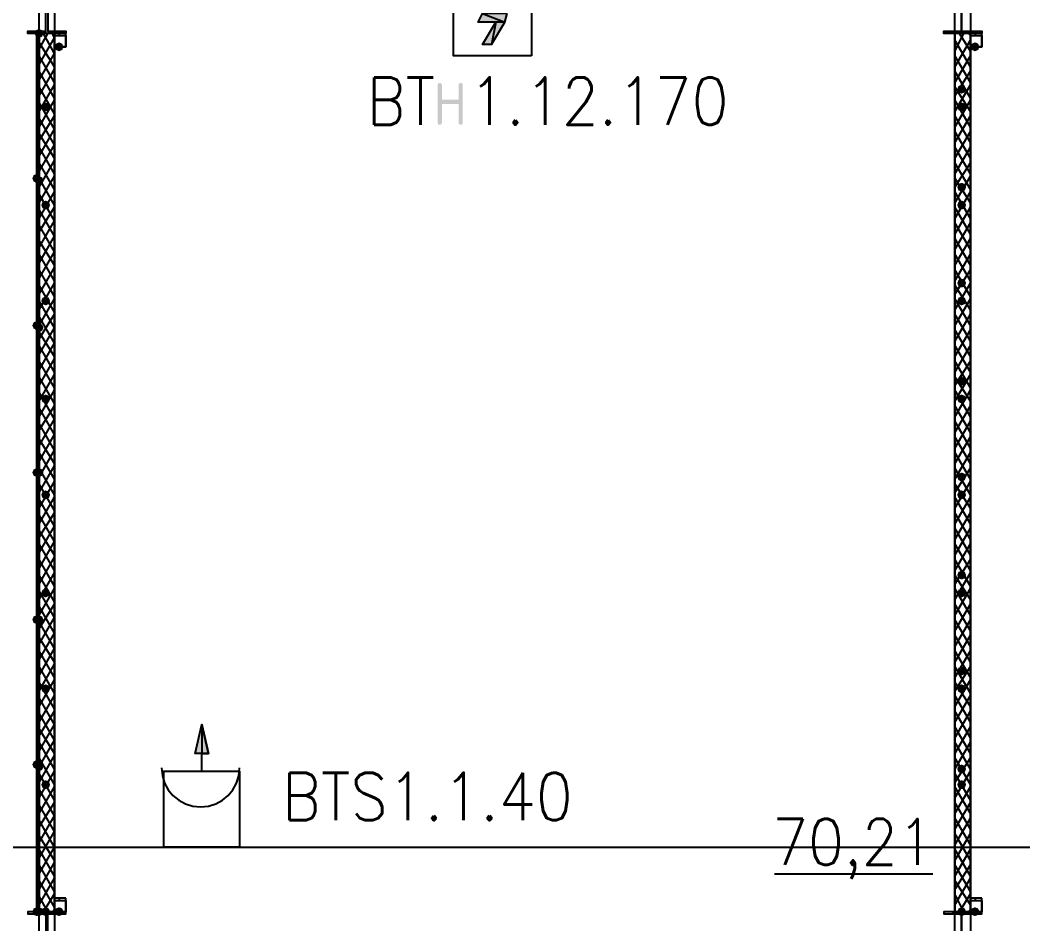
# Model space of a CAD drawing. Header units: millimetres. Extents: x 0 to 420, y 0 to 297.
# Drawn here: x 276.12 to 295.17, y 106.07 to 123.23 of the extents above; entities that cross this region are included whole.
import ezdxf

# ---------------------------------------------------------------- set-up
doc = ezdxf.new("R2010")
doc.units = ezdxf.units.MM
doc.layers.get('0').update_dxf_attribs({"linetype": 'CONTINUOUS'})
doc.styles.get("Standard").update_dxf_attribs({"font": 'STANDARD'})

msp = doc.modelspace()

# ---------------------------------------------------------------- hatches: boundary and pattern name
at = {"true_color": 0x000001}
h = msp.add_hatch(color=0, dxfattribs=at)
h.paths.add_polyline_path([(285.369001, 123.359333), (284.903334, 123.359333), (285.326667, 123.19)], flags=0)
h.paths.add_polyline_path([(284.903334, 123.359333), (285.326667, 123.19), (284.818667, 123.19)], flags=0)
h = msp.add_hatch(color=0, dxfattribs=at)
h.paths.add_polyline_path([(285.326667, 123.19), (285.157334, 123.19), (285.072667, 122.766666)], flags=0)
h.paths.add_polyline_path([(285.157334, 123.19), (285.072667, 122.766666), (284.903334, 122.766666)], flags=0)
at = {"true_color": 0x000007}
for points in [[(276.563667, 122.978333), (276.538796, 122.918538), (276.479, 122.893667), (276.419204, 122.918538), (276.394333, 122.978333), (276.419204, 123.038129), (276.479, 123.063), (276.538796, 123.038129)], [(276.944667, 122.724333), (276.919796, 122.664537), (276.86, 122.639667), (276.800204, 122.664537), (276.775333, 122.724333), (276.800204, 122.784129), (276.86, 122.809), (276.919796, 122.784129)], [(294.343667, 122.724333), (294.318796, 122.664537), (294.259, 122.639667), (294.199204, 122.664537), (294.174333, 122.724333), (294.199204, 122.784129), (294.259, 122.809), (294.318796, 122.784129)], [(284.051375, 121.282354), (284.051375, 121.998934), (284.061366, 122.028699), (284.091614, 122.038621), (284.121379, 122.028699), (284.131301, 121.998934), (284.131301, 121.720019), (284.449352, 121.720019), (284.449352, 121.998934), (284.459274, 122.028699), (284.48904, 122.038621), (284.519081, 122.028699), (284.529279, 121.998934), (284.529279, 121.282354), (284.519081, 121.252588), (284.48904, 121.242666), (284.459274, 121.252588), (284.449352, 121.282354), (284.449352, 121.640644), (284.131301, 121.640644), (284.131301, 121.282354), (284.121379, 121.252588), (284.091614, 121.242666), (284.061366, 121.252588)], [(294.089667, 121.92), (294.064796, 121.860204), (294.005, 121.835333), (293.945204, 121.860204), (293.920333, 121.92), (293.945204, 121.979796), (294.005, 122.004667), (294.064796, 121.979796)], [(276.690667, 121.581333), (276.665796, 121.521537), (276.606, 121.496667), (276.546204, 121.521537), (276.521333, 121.581333), (276.546204, 121.641129), (276.606, 121.666), (276.665796, 121.641129)], [(294.089667, 121.581333), (294.064796, 121.521537), (294.005, 121.496667), (293.945204, 121.521537), (293.920333, 121.581333), (293.945204, 121.641129), (294.005, 121.666), (294.064796, 121.641129)], [(294.089667, 120.057333), (294.064796, 119.997537), (294.005, 119.972667), (293.945204, 119.997537), (293.920333, 120.057333), (293.945204, 120.117129), (294.005, 120.142), (294.064796, 120.117129)], [(276.690667, 119.718667), (276.665796, 119.658871), (276.606, 119.634), (276.546204, 119.658871), (276.521333, 119.718667), (276.546204, 119.778462), (276.606, 119.803333), (276.665796, 119.778463)], [(294.089667, 119.718667), (294.064796, 119.658871), (294.005, 119.634), (293.945204, 119.658871), (293.920333, 119.718667), (293.945204, 119.778462), (294.005, 119.803333), (294.064796, 119.778463)], [(294.089667, 118.237), (294.064796, 118.177204), (294.005, 118.152333), (293.945204, 118.177204), (293.920333, 118.237), (293.945204, 118.296796), (294.005, 118.321667), (294.064796, 118.296796)], [(276.690667, 117.898333), (276.665796, 117.838538), (276.606, 117.813667), (276.546204, 117.838538), (276.521333, 117.898333), (276.546204, 117.958129), (276.606, 117.983), (276.665796, 117.958129)], [(294.089667, 117.898333), (294.064796, 117.838538), (294.005, 117.813667), (293.945204, 117.838538), (293.920333, 117.898333), (293.945204, 117.958129), (294.005, 117.983), (294.064796, 117.958129)], [(294.089667, 116.374333), (294.064796, 116.314537), (294.005, 116.289667), (293.945204, 116.314537), (293.920333, 116.374333), (293.945204, 116.434129), (294.005, 116.459), (294.064796, 116.434129)], [(276.690667, 116.035667), (276.665796, 115.975871), (276.606, 115.951), (276.546204, 115.975871), (276.521333, 116.035667), (276.546204, 116.095462), (276.606, 116.120333), (276.665796, 116.095463)], [(294.089667, 116.035667), (294.064796, 115.975871), (294.005, 115.951), (293.945204, 115.975871), (293.920333, 116.035667), (293.945204, 116.095462), (294.005, 116.120333), (294.064796, 116.095463)], [(294.089667, 114.554), (294.064796, 114.494204), (294.005, 114.469333), (293.945204, 114.494204), (293.920333, 114.554), (293.945204, 114.613796), (294.005, 114.638667), (294.064796, 114.613796)], [(276.690667, 114.215333), (276.665796, 114.155538), (276.606, 114.130667), (276.546204, 114.155538), (276.521333, 114.215333), (276.546204, 114.275129), (276.606, 114.3), (276.665796, 114.275129)], [(294.089667, 114.215333), (294.064796, 114.155538), (294.005, 114.130667), (293.945204, 114.155538), (293.920333, 114.215333), (293.945204, 114.275129), (294.005, 114.3), (294.064796, 114.275129)], [(294.089667, 112.691333), (294.064796, 112.631537), (294.005, 112.606667), (293.945204, 112.631537), (293.920333, 112.691333), (293.945204, 112.751129), (294.005, 112.776), (294.064796, 112.751129)], [(276.690667, 112.352667), (276.665796, 112.292871), (276.606, 112.268), (276.546204, 112.292871), (276.521333, 112.352667), (276.546204, 112.412462), (276.606, 112.437333), (276.665796, 112.412463)], [(294.089667, 112.352667), (294.064796, 112.292871), (294.005, 112.268), (293.945204, 112.292871), (293.920333, 112.352667), (293.945204, 112.412462), (294.005, 112.437333), (294.064796, 112.412463)], [(294.089667, 110.871), (294.064796, 110.811204), (294.005, 110.786333), (293.945204, 110.811204), (293.920333, 110.871), (293.945204, 110.930796), (294.005, 110.955667), (294.064796, 110.930796)], [(276.690667, 110.532333), (276.665796, 110.472537), (276.606, 110.447667), (276.546204, 110.472537), (276.521333, 110.532333), (276.546204, 110.592129), (276.606, 110.617), (276.665796, 110.592129)], [(294.089667, 110.532333), (294.064796, 110.472537), (294.005, 110.447667), (293.945204, 110.472537), (293.920333, 110.532333), (293.945204, 110.592129), (294.005, 110.617), (294.064796, 110.592129)], [(294.089667, 109.008333), (294.064796, 108.948537), (294.005, 108.923667), (293.945204, 108.948537), (293.920333, 109.008333), (293.945204, 109.068129), (294.005, 109.093), (294.064796, 109.068129)], [(276.690667, 108.712), (276.665796, 108.652204), (276.606, 108.627333), (276.546204, 108.652204), (276.521333, 108.712), (276.546204, 108.771796), (276.606, 108.796667), (276.665796, 108.771796)], [(294.089667, 108.712), (294.064796, 108.652204), (294.005, 108.627333), (293.945204, 108.652204), (293.920333, 108.712), (293.945204, 108.771796), (294.005, 108.796667), (294.064796, 108.771796)], [(276.563667, 106.299), (276.538796, 106.239204), (276.479, 106.214333), (276.419204, 106.239204), (276.394333, 106.299), (276.419204, 106.358796), (276.479, 106.383667), (276.538796, 106.358796)], [(276.690667, 106.299), (276.665796, 106.239204), (276.606, 106.214333), (276.546204, 106.239204), (276.521333, 106.299), (276.546204, 106.358796), (276.606, 106.383667), (276.665796, 106.358796)], [(276.944667, 106.299), (276.919796, 106.239204), (276.86, 106.214333), (276.800204, 106.239204), (276.775333, 106.299), (276.800204, 106.358796), (276.86, 106.383667), (276.919796, 106.358796)], [(294.089667, 106.299), (294.064796, 106.239204), (294.005, 106.214333), (293.945204, 106.239204), (293.920333, 106.299), (293.945204, 106.358796), (294.005, 106.383667), (294.064796, 106.358796)], [(294.089667, 106.299), (294.064796, 106.239204), (294.005, 106.214333), (293.945204, 106.239204), (293.920333, 106.299), (293.945204, 106.358796), (294.005, 106.383667), (294.064796, 106.358796)], [(294.343667, 106.299), (294.318796, 106.239204), (294.259, 106.214333), (294.199204, 106.239204), (294.174333, 106.299), (294.199204, 106.358796), (294.259, 106.383667), (294.318796, 106.358796)]]:
    msp.add_hatch(color=0, dxfattribs=at).paths.add_polyline_path(points, flags=0)
at = {"true_color": 0x0000fe}
for points in [[(276.563667, 122.978333), (276.538796, 122.918538), (276.479, 122.893667), (276.419204, 122.918538), (276.394333, 122.978333), (276.419204, 123.038129), (276.479, 123.063), (276.538796, 123.038129)], [(276.563667, 122.978333), (276.538796, 122.918538), (276.479, 122.893667), (276.419204, 122.918538), (276.394333, 122.978333), (276.419204, 123.038129), (276.479, 123.063), (276.538796, 123.038129)], [(276.521333, 120.226667), (276.496463, 120.166871), (276.436667, 120.142), (276.376871, 120.166871), (276.352, 120.226667), (276.376871, 120.286462), (276.436667, 120.311333), (276.496462, 120.286463)], [(276.563667, 120.184333), (276.538796, 120.124537), (276.479, 120.099667), (276.419204, 120.124537), (276.394333, 120.184333), (276.419204, 120.244129), (276.479, 120.269), (276.538796, 120.244129)], [(276.521333, 117.432667), (276.496463, 117.372871), (276.436667, 117.348), (276.376871, 117.372871), (276.352, 117.432667), (276.376871, 117.492462), (276.436667, 117.517333), (276.496462, 117.492463)], [(276.563667, 117.390333), (276.538796, 117.330537), (276.479, 117.305667), (276.419204, 117.330537), (276.394333, 117.390333), (276.419204, 117.450129), (276.479, 117.475), (276.538796, 117.450129)], [(276.521333, 114.638667), (276.496463, 114.578871), (276.436667, 114.554), (276.376871, 114.578871), (276.352, 114.638667), (276.376871, 114.698462), (276.436667, 114.723333), (276.496462, 114.698463)], [(276.563667, 114.638667), (276.538796, 114.578871), (276.479, 114.554), (276.419204, 114.578871), (276.394333, 114.638667), (276.419204, 114.698462), (276.479, 114.723333), (276.538796, 114.698463)], [(276.521333, 111.844667), (276.496463, 111.784871), (276.436667, 111.76), (276.376871, 111.784871), (276.352, 111.844667), (276.376871, 111.904462), (276.436667, 111.929333), (276.496462, 111.904463)], [(276.563667, 111.844667), (276.538796, 111.784871), (276.479, 111.76), (276.419204, 111.784871), (276.394333, 111.844667), (276.419204, 111.904462), (276.479, 111.929333), (276.538796, 111.904463)], [(276.521333, 109.093), (276.496463, 109.033204), (276.436667, 109.008333), (276.376871, 109.033204), (276.352, 109.093), (276.376871, 109.152796), (276.436667, 109.177667), (276.496462, 109.152796)], [(276.563667, 109.050667), (276.538796, 108.990871), (276.479, 108.966), (276.419204, 108.990871), (276.394333, 109.050667), (276.419204, 109.110462), (276.479, 109.135333), (276.538796, 109.110463)], [(276.521333, 106.299), (276.496463, 106.239204), (276.436667, 106.214333), (276.376871, 106.239204), (276.352, 106.299), (276.376871, 106.358796), (276.436667, 106.383667), (276.496462, 106.358796)]]:
    msp.add_hatch(color=0, dxfattribs=at).paths.add_polyline_path(points, flags=0)
at = {"true_color": 0x000007}
h = msp.add_hatch(color=0, dxfattribs=at)
h.paths.add_polyline_path([(276.479, 122.978333), (276.436667, 122.978333), (276.479, 106.299)], flags=0)
h.paths.add_polyline_path([(276.436667, 122.978333), (276.479, 106.299), (276.436667, 106.299)], flags=0)
at = {"true_color": 0x000006}
h = msp.add_hatch(color=0, dxfattribs=at)
h.paths.add_polyline_path([(279.696334, 109.304666), (279.569334, 109.855), (279.569334, 109.304666)], flags=0)
h.paths.add_polyline_path([(279.569334, 109.855), (279.569334, 109.304666), (279.442334, 109.304666)], flags=0)

# ---------------------------------------------------------------- linework, layer by layer
at = {"color": 0, "true_color": 0x000006}
for points in [[(114.342335, 107.526666), (368.215334, 107.526666), (379.899333, 107.526666), (379.899333, 221.022332), (115.908668, 221.022332), (115.908668, 218.778666), (121.496668, 218.778666), (121.496668, 164.591999)], [(279.569334, 108.966), (279.569334, 109.304666), (279.442334, 109.304666), (279.569334, 109.855), (279.696334, 109.304666), (279.569334, 109.304666)], [(278.807334, 109.0295), (278.822385, 108.880196), (278.865552, 108.741133), (278.933856, 108.615292), (279.024319, 108.505651), (279.13396, 108.415189), (279.259801, 108.346884), (279.398863, 108.303717), (279.548167, 108.288666), (279.697471, 108.303717), (279.836533, 108.346884), (279.962375, 108.415189), (280.072016, 108.505651), (280.162478, 108.615292), (280.230782, 108.741133), (280.273949, 108.880196), (280.289001, 109.0295)]]:
    msp.add_lwpolyline(points, dxfattribs=at)
at = {"color": 0, "true_color": 0x00002b}
for points in [[(258.868333, 105.579333), (276.479, 105.579333), (276.479, 140.081), (258.868333, 140.081)], [(276.775333, 105.579333), (293.878, 105.579333), (293.878, 140.081), (276.775333, 140.081)], [(311.234667, 140.081), (294.174333, 140.081), (294.174333, 105.579333), (311.234667, 105.579333)]]:
    msp.add_lwpolyline(points, close=True, dxfattribs=at)
at = {"color": 0, "true_color": 0x000001}
for points in [[(285.834667, 122.555), (284.353001, 122.555), (284.353001, 123.994333), (285.834667, 123.994333)], [(284.903334, 123.359333), (285.326667, 123.19), (284.818667, 123.19)], [(285.369001, 123.359333), (284.903334, 123.359333), (285.326667, 123.19)], [(285.157334, 123.19), (285.072667, 122.766666), (284.903334, 122.766666)], [(285.326667, 123.19), (285.157334, 123.19), (285.072667, 122.766666)]]:
    msp.add_lwpolyline(points, close=True, dxfattribs=at)
at = {"color": 0, "true_color": 0x000007}
for points in [[(276.987, 122.978333), (276.267333, 122.978333), (276.267333, 123.020667), (276.606, 123.020667), (276.606, 123.655667), (276.267333, 123.655667), (276.267333, 123.698), (276.987, 123.698), (276.987, 123.655667), (276.648333, 123.655667), (276.648333, 123.020667), (276.987, 123.020667)], [(294.386, 122.978333), (293.666333, 122.978333), (293.666333, 123.020667), (294.005, 123.020667), (294.005, 123.655667), (293.666333, 123.655667), (293.666333, 123.698), (294.386, 123.698), (294.386, 123.655667), (294.005, 123.655667), (294.005, 123.020667), (294.386, 123.020667)], [(276.479, 122.978333), (276.436667, 122.978333), (276.479, 106.299)], [(276.436667, 122.978333), (276.479, 106.299), (276.436667, 106.299)], [(276.479, 106.299), (276.479, 122.978333), (276.436667, 122.978333), (276.436667, 106.299)], [(276.479, 106.299), (276.479, 122.978333), (276.436667, 122.978333), (276.436667, 106.299)], [(276.479, 122.978333), (276.479, 106.299), (276.775333, 106.299), (276.775333, 122.978333)], [(276.987, 122.978333), (276.775333, 122.978333), (276.775333, 122.724333), (276.987, 122.724333)], [(276.987, 122.936), (276.987, 122.724333), (276.775333, 122.724333), (276.775333, 122.936)], [(293.878, 122.978333), (293.878, 106.299), (294.174333, 106.299), (294.174333, 122.978333)], [(294.386, 122.978333), (294.174333, 122.978333), (294.174333, 122.724333), (294.386, 122.724333)], [(294.386, 122.936), (294.386, 122.724333), (294.174333, 122.724333), (294.174333, 122.936)], [(276.987, 106.553), (276.775333, 106.553), (276.775333, 106.299), (276.987, 106.299)], [(276.987, 106.510667), (276.987, 106.299), (276.775333, 106.299), (276.775333, 106.510667)], [(294.386, 106.553), (294.174333, 106.553), (294.174333, 106.299), (294.386, 106.299)], [(294.386, 106.510667), (294.386, 106.299), (294.174333, 106.299), (294.174333, 106.510667)], [(276.987, 106.299), (276.267333, 106.299), (276.267333, 106.256667), (276.606, 106.256667), (276.606, 105.621667), (276.267333, 105.621667), (276.267333, 105.579333), (276.987, 105.579333), (276.987, 105.621667), (276.648333, 105.621667), (276.648333, 106.256667), (276.987, 106.256667)], [(294.386, 106.299), (293.666333, 106.299), (293.666333, 106.256667), (294.005, 106.256667), (294.005, 105.621667), (293.666333, 105.621667), (293.666333, 105.579333), (294.386, 105.579333), (294.386, 105.621667), (294.005, 105.621667), (294.005, 106.256667), (294.386, 106.256667)]]:
    msp.add_lwpolyline(points, close=True, dxfattribs=at)
for points in [[(276.606, 122.978333), (276.606, 123.698)], [(294.005, 122.978333), (294.005, 123.698)], [(276.267333, 122.978333), (276.267333, 123.020667)], [(276.436667, 122.978333), (276.436667, 123.020667)], [(276.479, 122.978333), (276.479, 106.299), (276.436667, 122.978333), (276.436667, 106.299)], [(276.479, 122.682), (276.648333, 122.978333)], [(276.479, 122.385667), (276.775333, 122.893667)], [(276.775333, 122.597333), (276.563667, 122.978333)], [(276.775333, 122.893667), (276.733, 122.978333)], [(276.775333, 122.978333), (276.775333, 123.020667)], [(276.86, 122.978333), (276.86, 122.936)], [(276.944667, 122.978333), (276.944667, 123.020667)], [(293.666333, 122.978333), (293.666333, 123.020667)], [(293.835667, 122.978333), (293.835667, 123.020667)], [(293.878, 122.936), (293.878, 122.978333)], [(293.878, 122.639667), (294.047333, 122.978333)], [(294.174333, 122.639667), (293.962667, 122.978333)], [(294.174333, 122.936), (294.132, 122.978333)], [(294.174333, 122.978333), (294.174333, 123.020667)], [(294.259, 122.978333), (294.259, 122.936)], [(294.343667, 122.978333), (294.343667, 123.020667)], [(276.775333, 122.343333), (276.479, 122.809)], [(293.878, 122.343333), (294.174333, 122.851333)], [(294.174333, 122.343333), (293.878, 122.851333)], [(276.479, 122.089333), (276.775333, 122.597333)], [(276.775333, 122.047), (276.479, 122.555)], [(293.878, 122.047), (294.174333, 122.555)], [(294.174333, 122.047), (293.878, 122.555)], [(276.479, 121.793), (276.775333, 122.301)], [(276.775333, 121.750667), (276.479, 122.258667)], [(293.878, 121.793), (294.174333, 122.258667)], [(294.174333, 121.750667), (293.878, 122.258667)], [(276.479, 121.496667), (276.775333, 122.004667)], [(276.775333, 121.454333), (276.479, 121.962333)], [(293.878, 121.496667), (294.174333, 122.004667)], [(294.174333, 121.496667), (293.878, 121.962333)], [(276.479, 121.200333), (276.775333, 121.708333)], [(276.775333, 121.158), (276.479, 121.666)], [(293.878, 121.200333), (294.174333, 121.708333)], [(294.174333, 121.200333), (293.878, 121.708333)], [(276.479, 120.946333), (276.775333, 121.412)], [(276.775333, 120.861667), (276.479, 121.369667)], [(293.878, 120.904), (294.174333, 121.412)], [(294.174333, 120.904), (293.878, 121.412)], [(276.479, 120.65), (276.775333, 121.158)], [(276.775333, 120.607667), (276.479, 121.073333)], [(293.878, 120.607667), (294.174333, 121.115667)], [(294.174333, 120.607667), (293.878, 121.115667)], [(276.479, 120.353667), (276.775333, 120.861667)], [(276.775333, 120.311333), (276.479, 120.819333)], [(293.878, 120.311333), (294.174333, 120.819333)], [(294.174333, 120.311333), (293.878, 120.819333)], [(276.479, 120.057333), (276.775333, 120.565333)], [(276.775333, 120.015), (276.479, 120.523)], [(293.878, 120.057333), (294.174333, 120.523)], [(294.174333, 120.015), (293.878, 120.523)], [(276.479, 119.761), (276.775333, 120.269)], [(276.775333, 119.718667), (276.479, 120.226667)], [(293.878, 119.761), (294.174333, 120.269)], [(294.174333, 119.761), (293.878, 120.226667)], [(276.479, 119.464667), (276.775333, 119.972667)], [(276.775333, 119.422333), (276.479, 119.930333)], [(293.878, 119.464667), (294.174333, 119.972667)], [(294.174333, 119.464667), (293.878, 119.972667)], [(276.479, 119.210667), (276.775333, 119.676333)], [(293.878, 119.168333), (294.174333, 119.676333)], [(294.174333, 119.168333), (293.878, 119.676333)], [(276.775333, 119.126), (276.479, 119.634)], [(276.479, 118.914333), (276.775333, 119.422333)], [(276.775333, 118.829667), (276.479, 119.337667)], [(293.878, 118.872), (294.174333, 119.38)], [(294.174333, 118.872), (293.878, 119.38)], [(276.479, 118.618), (276.775333, 119.126)], [(293.878, 118.575667), (294.174333, 119.083667)], [(294.174333, 118.575667), (293.878, 119.083667)], [(276.775333, 118.575667), (276.479, 119.041333)], [(276.479, 118.321667), (276.775333, 118.829667)], [(276.775333, 118.279333), (276.479, 118.787333)], [(293.878, 118.279333), (294.174333, 118.787333)], [(294.174333, 118.279333), (293.878, 118.787333)], [(276.479, 118.025333), (276.775333, 118.533333)], [(276.775333, 117.983), (276.479, 118.491)], [(293.878, 118.025333), (294.174333, 118.491)], [(294.174333, 117.983), (293.878, 118.491)], [(276.479, 117.729), (276.775333, 118.237)], [(276.775333, 117.686667), (276.479, 118.194667)], [(293.878, 117.729), (294.174333, 118.237)], [(294.174333, 117.729), (293.878, 118.194667)], [(276.479, 117.432667), (276.775333, 117.940667)], [(293.878, 117.432667), (294.174333, 117.940667)], [(294.174333, 117.432667), (293.878, 117.940667)], [(276.775333, 117.390333), (276.479, 117.898333)], [(276.479, 117.178667), (276.775333, 117.644333)], [(276.775333, 117.094), (276.479, 117.602)], [(293.878, 117.136333), (294.174333, 117.644333)], [(294.174333, 117.136333), (293.878, 117.644333)], [(276.479, 116.882333), (276.775333, 117.390333)], [(276.775333, 116.84), (276.479, 117.305667)], [(293.878, 116.84), (294.174333, 117.348)], [(294.174333, 116.84), (293.878, 117.348)], [(276.479, 116.586), (276.775333, 117.094)], [(276.775333, 116.543667), (276.479, 117.051667)], [(293.878, 116.543667), (294.174333, 117.051667)], [(294.174333, 116.543667), (293.878, 117.051667)], [(276.479, 116.289667), (276.775333, 116.797667)], [(276.775333, 116.247333), (276.479, 116.755333)], [(293.878, 116.289667), (294.174333, 116.755333)], [(294.174333, 116.247333), (293.878, 116.755333)], [(276.479, 115.993333), (276.775333, 116.501333)], [(276.775333, 115.951), (276.479, 116.459)], [(293.878, 115.993333), (294.174333, 116.501333)], [(294.174333, 115.993333), (293.878, 116.459)], [(276.479, 115.697), (276.775333, 116.205)], [(276.775333, 115.654667), (276.479, 116.162667)], [(293.878, 115.697), (294.174333, 116.205)], [(294.174333, 115.697), (293.878, 116.205)], [(276.479, 115.443), (276.775333, 115.908667)], [(276.775333, 115.358333), (276.479, 115.866333)], [(293.878, 115.400667), (294.174333, 115.908667)], [(294.174333, 115.400667), (293.878, 115.908667)], [(276.479, 115.146667), (276.775333, 115.654667)], [(276.775333, 115.062), (276.479, 115.57)], [(293.878, 115.104333), (294.174333, 115.612333)], [(294.174333, 115.104333), (293.878, 115.612333)], [(276.479, 114.850333), (276.775333, 115.358333)], [(276.775333, 114.808), (276.479, 115.273667)], [(293.878, 114.808), (294.174333, 115.316)], [(294.174333, 114.808), (293.878, 115.316)], [(276.479, 114.554), (276.775333, 115.062)], [(276.775333, 114.511667), (276.479, 115.019667)], [(293.878, 114.511667), (294.174333, 115.019667)], [(294.174333, 114.511667), (293.878, 115.019667)], [(276.479, 114.257667), (276.775333, 114.765667)], [(276.775333, 114.215333), (276.479, 114.723333)], [(293.878, 114.257667), (294.174333, 114.723333)], [(294.174333, 114.215333), (293.878, 114.723333)], [(276.479, 113.961333), (276.775333, 114.469333)], [(276.775333, 113.919), (276.479, 114.427)], [(293.878, 113.961333), (294.174333, 114.469333)], [(294.174333, 113.961333), (293.878, 114.427)], [(276.479, 113.665), (276.775333, 114.173)], [(276.775333, 113.622667), (276.479, 114.130667)], [(293.878, 113.665), (294.174333, 114.173)], [(294.174333, 113.665), (293.878, 114.173)], [(276.479, 113.411), (276.775333, 113.876667)], [(276.775333, 113.326333), (276.479, 113.834333)], [(293.878, 113.368667), (294.174333, 113.876667)], [(294.174333, 113.368667), (293.878, 113.876667)], [(276.479, 113.114667), (276.775333, 113.622667)], [(293.878, 113.072333), (294.174333, 113.580333)], [(294.174333, 113.072333), (293.878, 113.580333)], [(276.775333, 113.072333), (276.479, 113.538)], [(276.479, 112.818333), (276.775333, 113.326333)], [(276.775333, 112.776), (276.479, 113.284)], [(293.878, 112.776), (294.174333, 113.284)], [(294.174333, 112.776), (293.878, 113.284)], [(276.479, 112.522), (276.775333, 113.03)], [(276.775333, 112.479667), (276.479, 112.987667)], [(293.878, 112.522), (294.174333, 112.987667)], [(294.174333, 112.479667), (293.878, 112.987667)], [(276.479, 112.225667), (276.775333, 112.733667)], [(276.775333, 112.183333), (276.479, 112.691333)], [(293.878, 112.225667), (294.174333, 112.733667)], [(294.174333, 112.225667), (293.878, 112.691333)], [(276.479, 111.929333), (276.775333, 112.437333)], [(293.878, 111.929333), (294.174333, 112.437333)], [(294.174333, 111.929333), (293.878, 112.437333)], [(276.775333, 111.887), (276.479, 112.395)], [(276.479, 111.675333), (276.775333, 112.141)], [(276.775333, 111.590667), (276.479, 112.098667)], [(293.878, 111.633), (294.174333, 112.141)], [(294.174333, 111.633), (293.878, 112.141)], [(276.479, 111.379), (276.775333, 111.887)], [(293.878, 111.336667), (294.174333, 111.844667)], [(294.174333, 111.336667), (293.878, 111.844667)], [(276.775333, 111.294333), (276.479, 111.802333)], [(276.479, 111.082667), (276.775333, 111.590667)], [(276.775333, 111.040333), (276.479, 111.506)], [(293.878, 111.040333), (294.174333, 111.548333)], [(294.174333, 111.040333), (293.878, 111.548333)], [(276.479, 110.786333), (276.775333, 111.294333)], [(276.775333, 110.744), (276.479, 111.252)], [(293.878, 110.744), (294.174333, 111.252)], [(294.174333, 110.744), (293.878, 111.252)], [(276.479, 110.49), (276.775333, 110.998)], [(276.775333, 110.447667), (276.479, 110.955667)], [(293.878, 110.49), (294.174333, 110.955667)], [(294.174333, 110.447667), (293.878, 110.955667)], [(276.479, 110.193667), (276.775333, 110.701667)], [(293.878, 110.193667), (294.174333, 110.701667)], [(276.775333, 110.151333), (276.479, 110.659333)], [(294.174333, 110.193667), (293.878, 110.659333)], [(276.479, 109.897333), (276.775333, 110.405333)], [(276.775333, 109.855), (276.479, 110.363)], [(293.878, 109.897333), (294.174333, 110.405333)], [(294.174333, 109.897333), (293.878, 110.405333)], [(276.479, 109.643333), (276.775333, 110.109)], [(276.775333, 109.558667), (276.479, 110.066667)], [(293.878, 109.601), (294.174333, 110.109)], [(294.174333, 109.601), (293.878, 110.109)], [(276.479, 109.347), (276.775333, 109.855)], [(276.775333, 109.304667), (276.479, 109.770333)], [(293.878, 109.304667), (294.174333, 109.812667)], [(294.174333, 109.304667), (293.878, 109.812667)], [(276.479, 109.050667), (276.775333, 109.558667)], [(276.775333, 109.008333), (276.479, 109.516333)], [(293.878, 109.008333), (294.174333, 109.516333)], [(294.174333, 109.008333), (293.878, 109.516333)], [(276.479, 108.754333), (276.775333, 109.262333)], [(276.775333, 108.712), (276.479, 109.22)], [(293.878, 108.754333), (294.174333, 109.22)], [(294.174333, 108.712), (293.878, 109.22)], [(276.479, 108.458), (276.775333, 108.966)], [(276.775333, 108.415667), (276.479, 108.923667)], [(293.878, 108.458), (294.174333, 108.966)], [(294.174333, 108.415667), (293.878, 108.923667)], [(276.479, 108.161667), (276.775333, 108.669667)], [(276.775333, 108.119333), (276.479, 108.627333)], [(293.878, 108.161667), (294.174333, 108.669667)], [(294.174333, 108.161667), (293.878, 108.669667)], [(276.479, 107.907667), (276.775333, 108.373333)], [(276.775333, 107.823), (276.479, 108.331)], [(293.878, 107.865333), (294.174333, 108.373333)], [(294.174333, 107.865333), (293.878, 108.373333)], [(276.479, 107.611333), (276.775333, 108.119333)], [(276.775333, 107.526667), (276.479, 108.034667)], [(293.878, 107.569), (294.174333, 108.077)], [(294.174333, 107.569), (293.878, 108.077)], [(276.479, 107.315), (276.775333, 107.823)], [(276.775333, 107.272667), (276.479, 107.738333)], [(293.878, 107.272667), (294.174333, 107.780667)], [(294.174333, 107.272667), (293.878, 107.780667)], [(276.479, 107.018667), (276.775333, 107.526667)], [(276.775333, 106.976333), (276.479, 107.484333)], [(293.878, 106.976333), (294.174333, 107.484333)], [(294.174333, 106.976333), (293.878, 107.484333)], [(276.479, 106.722333), (276.775333, 107.230333)], [(276.775333, 106.68), (276.479, 107.188)], [(293.878, 106.722333), (294.174333, 107.188)], [(294.174333, 106.68), (293.878, 107.188)], [(276.479, 106.426), (276.775333, 106.934)], [(276.775333, 106.383667), (276.479, 106.891667)], [(290.449, 107.018667), (293.454667, 107.018667)], [(293.878, 106.426), (294.174333, 106.934)], [(294.174333, 106.426), (293.878, 106.891667)], [(276.648333, 106.299), (276.479, 106.595333)], [(276.563667, 106.299), (276.775333, 106.637667)], [(276.86, 106.553), (276.86, 106.510667)], [(294.047333, 106.299), (293.878, 106.637667)], [(293.962667, 106.299), (294.174333, 106.637667)], [(294.259, 106.553), (294.259, 106.510667)], [(276.733, 106.299), (276.775333, 106.341333)], [(293.878, 106.299), (293.878, 106.341333)], [(294.132, 106.299), (294.174333, 106.341333)], [(276.267333, 106.299), (276.267333, 106.256667)], [(276.436667, 106.299), (276.436667, 106.256667)], [(276.606, 106.299), (276.606, 105.579333)], [(276.775333, 106.299), (276.775333, 106.256667)], [(276.944667, 106.299), (276.944667, 106.256667)], [(293.666333, 106.299), (293.666333, 106.256667)], [(293.835667, 106.299), (293.835667, 106.256667)], [(294.005, 106.299), (294.005, 105.579333)], [(294.174333, 106.299), (294.174333, 106.256667)], [(294.343667, 106.299), (294.343667, 106.256667)]]:
    msp.add_lwpolyline(points, dxfattribs=at)
at = {"color": 0, "true_color": 0x000006}
for points in [[(279.569334, 109.855), (279.569334, 109.304666), (279.442334, 109.304666)], [(279.696334, 109.304666), (279.569334, 109.855), (279.569334, 109.304666)], [(278.849667, 107.526666), (278.849667, 108.966), (280.289001, 108.966), (280.289001, 107.526666)]]:
    msp.add_lwpolyline(points, close=True, dxfattribs=at)

# ---------------------------------------------------------------- texts
at = {"color": 0, "true_color": 0x000007, "attachment_point": 1}
for s, insert, char_height, width in [('BT', (282.702003, 122.14423), 0.90157, 1.30226779), ('1.12.170', (284.649326, 122.14423), 0.90157, 3.90680337), ('BTS1.1.40', (281.093333, 108.936233), 0.90157, 5.20907068), ('70,21', (290.406667, 108.060029), 0.872032, 2.56764984)]:
    msp.add_mtext(s, dxfattribs=dict(at, insert=insert, char_height=char_height, width=width))

doc.saveas('drawing.dxf')
